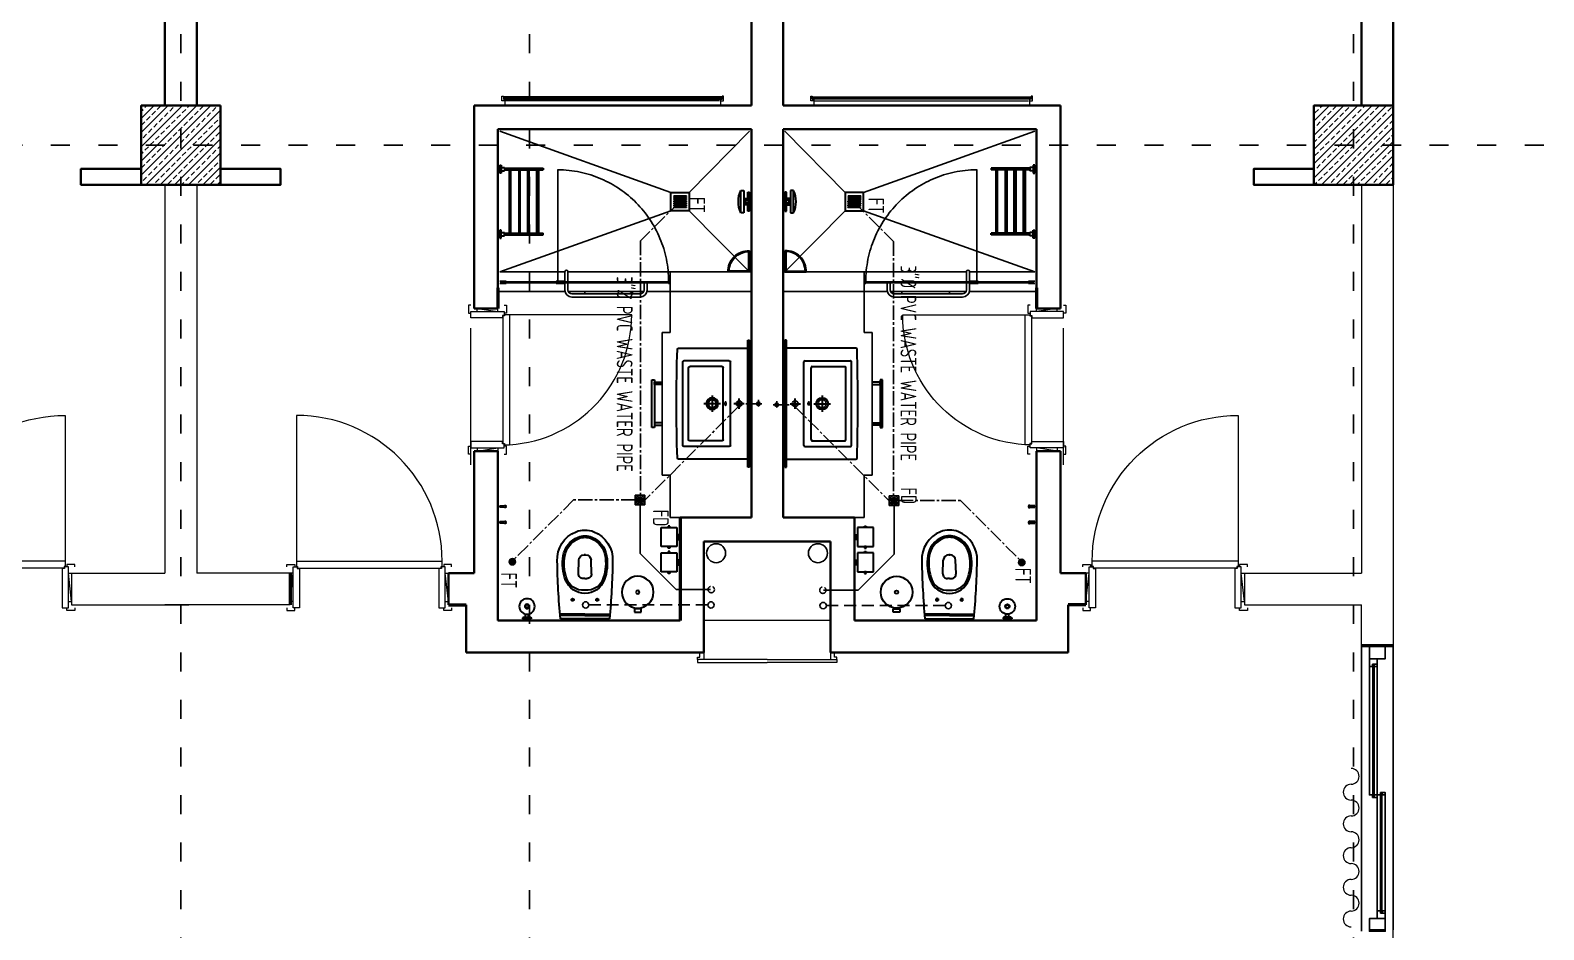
# Model space of a CAD drawing. Header units: millimetres. Extents: x 626118 to 667468, y 4481694 to 4492717.
# Drawn here: x 656708 to 657663, y 4490944 to 4491512 of the extents above; entities that cross this region are included whole.
import ezdxf

# ---------------------------------------------------------------- set-up
doc = ezdxf.new("R2010")
doc.units = ezdxf.units.MM
for name, pattern in [('ACAD_ISO03W100', [30, 12, -18]), ('CENTER2', [1.125, 0.75, -0.125, 0.125, -0.125]), ('DUZ', [500, 500]), ('HIDDEN', [0.375, 0.25, -0.125]), ('HIDDEN2', [0.1875, 0.125, -0.0625])]:
    doc.linetypes.add(name, pattern=pattern)
doc.layers.get('0').update_dxf_attribs({"color": 1, "linetype": 'DUZ'})
for name, color, linetype in [('0 MC MAHAL', 94, 'Continuous'), ('a_cam', 161, 'Continuous'), ('a_gorunus', 233, 'Continuous'), ('a_mobilya', 1, 'Continuous'), ('a_mobilya_tarama', 253, 'Continuous'), ('a_seramik', 241, 'Continuous'), ('a_seramik_tarama', 85, 'Continuous'), ('a_vitrifiye', 195, 'Continuous'), ('AGAC', 116, 'Continuous'), ('DR-SOIL PIPE', 6, 'HIDDEN'), ('DR-TEXT', 3, 'Continuous'), ('DR-WASTE PIPE', 5, 'CENTER2'), ('KOLTAR_F', 145, 'Continuous'), ('PEN', 161, 'Continuous'), ('PLUM FIT', 7, 'Continuous'), ('TESİSAT', 57, 'Continuous')]:
    doc.layers.add(name, color=color, linetype=linetype)
for name, color, linetype, lineweight in [('cam', 143, 'Continuous', 20), ('DUV', 220, 'Continuous', 50), ('DUVAR', 7, 'Continuous', 35), ('FE_MOBTEF.2', 33, 'Continuous', 18), ('FE_PERDE', 205, 'Continuous', 15), ('gor25', 142, 'Continuous', 25), ('iç duvar', 7, 'Continuous', 50), ('KAPEN', 151, 'Continuous', 9), ('KOLON_F', 3, 'Continuous', 35), ('sabt_tef', 181, 'Continuous', 30)]:
    doc.layers.add(name, color=color, linetype=linetype, lineweight=lineweight)
doc.styles.add('din.shx', font='din.shx', dxfattribs={"width": 0.7})

# ---------------------------------------------------------------- blocks, each defined once
blk = doc.blocks.new('GEN_BLOCK00601')
at = {"linetype": 'Continuous', "ltscale": 50}
for centre, start, end in [((50, 50), 0, 180), ((250, 50), 0, 180), ((450, 50), 0, 180), ((650, 50), 0, 180), ((850, 50), 0, 180), ((150, 50), 180, 0), ((350, 50), 180, 0), ((550, 50), 180, 0), ((750, 50), 180, 0), ((950, 50), 180, 0)]:
    blk.add_arc(centre, 50, start, end, dxfattribs=at)
for tag in ['Sfb', 'FLOOR']:
    blk.add_attdef(tag, (0, 0), '', height=1)
blk = doc.blocks.new('new block')
at = {"layer": 'KAPEN'}
for p, q in [((105202.0528, 48261.8596), (105202.0198, 48261.8596)), ((105202.0528, 48261.8526), (105202.0528, 48261.8596)), ((105202.0628, 48261.8526), (105202.0528, 48261.8526)), ((105202.0628, 48261.0466), (105202.0628, 48261.8526)), ((105201.2498, 48261.0396), (105202.0528, 48261.0396)), ((105202.0528, 48261.0466), (105202.0628, 48261.0466)), ((105202.0528, 48261.0396), (105202.0528, 48261.0466))]:
    blk.add_line(p, q, dxfattribs=at)
for points in [[(105202.0548, 48261.9196), (105202.0398, 48261.9196), (105202.0398, 48261.8696), (105202.0548, 48261.8696)], [(105202.2248, 48261.8796), (105202.2248, 48261.8996), (105202.0948, 48261.8796), (105202.0948, 48261.8996)], [(105202.2648, 48261.9196), (105202.2798, 48261.9196), (105202.2798, 48261.8696), (105202.2648, 48261.8696)], [(105202.0198, 48261.0396), (105202.0198, 48261.8596)], [(105202.0548, 48260.9796), (105202.0398, 48260.9796), (105202.0398, 48261.0296), (105202.0548, 48261.0296)], [(105202.2648, 48260.9796), (105202.2798, 48260.9796), (105202.2798, 48261.0296), (105202.2648, 48261.0296)], [(105202.2248, 48261.0196), (105202.2248, 48260.9996), (105202.0948, 48261.0196), (105202.0948, 48260.9996)]]:
    blk.add_lwpolyline(points, dxfattribs=at)
for points in [[(105202.0548, 48261.8796), (105202.0548, 48261.8546), (105202.0648, 48261.8546), (105202.0648, 48261.8396), (105202.2648, 48261.8396), (105202.2648, 48261.8796)], [(105202.0548, 48261.0196), (105202.0548, 48261.0446), (105202.0648, 48261.0446), (105202.0648, 48261.0596), (105202.2648, 48261.0596), (105202.2648, 48261.0196)]]:
    blk.add_lwpolyline(points, close=True, dxfattribs=at)
blk.add_arc((105202.0715, 48261.0396), 0.8216, 93.60232, 180, dxfattribs=at)
blk = doc.blocks.new('K210')
for p, q in [((0.04, 0.985), (0.04, 0.032)), ((0.04, 0.032), (0.047, 0.032)), ((0.047, 0.032), (0.047, 0.022)), ((0.047, 0.022), (0.953, 0.022)), ((0.953, 0.032), (0.96, 0.032)), ((0.953, 0.022), (0.953, 0.032)), ((0.96, 0.032), (0.96, 0.065))]:
    blk.add_line(p, q)
for points in [[(-0.02, 0.03), (-0.02, 0.045), (0.03, 0.045), (0.03, 0.03)], [(0.04, 0.065), (0.96, 0.065)], [(1.02, 0.03), (1.02, 0.045), (0.97, 0.045), (0.97, 0.03)], [(0.02, -0.19), (0, -0.19), (0.02, -0.01), (0, -0.01)], [(0.98, -0.19), (1, -0.19), (0.98, -0.01), (1, -0.01)], [(-0.02, -0.23), (-0.02, -0.245), (0.03, -0.245), (0.03, -0.23)], [(1.02, -0.23), (1.02, -0.245), (0.97, -0.245), (0.97, -0.23)]]:
    blk.add_lwpolyline(points)
for points in [[(0.02, 0.03), (0.045, 0.03), (0.045, 0.02), (0.06, 0.02), (0.06, -0.23), (0.02, -0.23)], [(0.98, 0.03), (0.955, 0.03), (0.955, 0.02), (0.94, 0.02), (0.94, -0.23), (0.98, -0.23)]]:
    blk.add_lwpolyline(points, close=True)
blk.add_arc((0.04, 0.065), 0.92, 0, 90)
blk = doc.blocks.new('rgtkjıtdkfgölv')
at = {"layer": 'FE_MOBTEF.2'}
for p, q in [((104445.9076, 48877.9319), (104445.9076, 48877.9619)), ((104447.2679, 48877.9319), (104447.2679, 48877.9619)), ((104445.9079, 48877.9319), (104445.8879, 48877.9319)), ((104445.8879, 48877.9319), (104445.8879, 48877.9019)), ((104445.8879, 48877.9019), (104445.8979, 48877.9019)), ((104445.8979, 48877.9139), (104445.8979, 48877.9219)), ((104445.8979, 48877.9219), (104447.2779, 48877.9219)), ((104445.8979, 48877.9219), (104445.9079, 48877.9219)), ((104445.8979, 48877.9019), (104445.8979, 48877.9219)), ((104445.8979, 48877.9079), (104445.8979, 48877.9139)), ((104445.8979, 48877.9139), (104447.2779, 48877.9139)), ((104447.2779, 48877.9139), (104445.8979, 48877.9139)), ((104447.2779, 48877.9079), (104445.8979, 48877.9079)), ((104445.9079, 48877.9219), (104445.9079, 48877.9319)), ((104447.2612, 48877.9319), (104445.9143, 48877.9319)), ((104447.2679, 48877.9319), (104447.2879, 48877.9319)), ((104447.2679, 48877.9219), (104447.2679, 48877.9319)), ((104447.2779, 48877.9219), (104447.2679, 48877.9219)), ((104447.2779, 48877.9019), (104447.2779, 48877.9219)), ((104447.2779, 48877.9219), (104447.2779, 48877.9139)), ((104447.2779, 48877.9139), (104447.2779, 48877.9079)), ((104447.2879, 48877.9019), (104447.2779, 48877.9019)), ((104447.2879, 48877.9319), (104447.2879, 48877.9019))]:
    blk.add_line(p, q, dxfattribs=at)
blk = doc.blocks.new('urejjnjf')
at = {"layer": 'sabt_tef'}
for p, q in [((104450.0661, 49042.3043), (104449.7561, 49042.3043)), ((104449.9111, 49042.2843), (104449.7561, 49042.2843)), ((104449.9111, 49042.2763), (104449.7561, 49042.2763)), ((104449.9111, 49042.2843), (104450.0661, 49042.2843)), ((104449.9111, 49042.2763), (104450.0661, 49042.2763)), ((104449.8462, 49042.1843), (104449.8216, 49042.1843)), ((104449.8336, 49042.1951), (104449.8336, 49042.1843)), ((104449.8336, 49042.1734), (104449.8336, 49042.1843)), ((104449.976, 49042.1843), (104450.0006, 49042.1843)), ((104449.9886, 49042.1951), (104449.9886, 49042.1843)), ((104449.9886, 49042.1734), (104449.9886, 49042.1843)), ((104449.8695, 49042.0199), (104449.872, 49041.9351)), ((104449.9111, 49042.0508), (104449.8995, 49042.0508)), ((104449.9111, 49042.0508), (104449.9227, 49042.0508)), ((104449.9527, 49042.0199), (104449.9501, 49041.9351)), ((104449.9111, 49041.9011), (104449.907, 49041.9011)), ((104449.907, 49041.9011), (104449.9111, 49041.9011)), ((104449.9152, 49041.9011), (104449.9111, 49041.9011)), ((104449.9111, 49041.9011), (104449.9152, 49041.9011))]:
    blk.add_line(p, q, dxfattribs=at)
for centre, major_axis, start_param, end_param in [((104454.7356, 49041.8516), (3.5355, 3.5355), 2.265542, 2.338186), ((104445.0866, 49041.8516), (-3.5355, 3.5355), 3.944999, 4.017643), ((104449.9111, 49042.0143), (0.0919, 0.0919), 0.785398, 1.997007), ((104449.9002, 49042.0148), (-0.0778, 0.0778), -0.884575, 0.555132), ((104449.8336, 49042.1843), (-0.0053, 0.0053), 3.926991, 7.068583), ((104449.8336, 49042.1843), (0.0053, 0.0053), 2.356194, 5.497787), ((104449.9111, 49042.0143), (-0.0919, 0.0919), 4.286178, 5.497787), ((104449.922, 49042.0148), (0.0778, 0.0778), 5.728053, 7.16776), ((104449.9886, 49042.1843), (-0.0053, 0.0053), 3.926991, 7.068583), ((104449.9886, 49042.1843), (0.0053, 0.0053), 2.356194, 5.497787), ((104450.0702, 49041.9545), (0.2121, 0.2121), 1.997007, 2.51551), ((104450.0702, 49041.9545), (0.2051, 0.2051), 2.057267, 2.51551), ((104449.8995, 49042.0208), (0.0212, 0.0212), 0.785398, 2.385987), ((104449.9227, 49042.0208), (-0.0212, 0.0212), 3.897198, 5.497787), ((104449.7519, 49041.9545), (0.2051, 0.2051), 5.338472, 5.796715), ((104449.7519, 49041.9545), (0.2121, 0.2121), 5.338472, 5.856974), ((104449.9261, 49041.9313), (-0.1344, 0.1344), 0.731068, 1.971798), ((104449.907, 49041.9361), (-0.0247, 0.0247), 0.815191, 2.356194), ((104449.9152, 49041.9361), (0.0247, 0.0247), 3.926991, 5.467994), ((104449.8961, 49041.9313), (0.1344, 0.1344), 4.311388, 5.552117), ((104449.9261, 49041.9313), (0.1089, 0.1089), 2.51551, 3.542594), ((104449.9261, 49041.9313), (-0.1018, 0.1018), 0.944713, 1.971798), ((104449.8961, 49041.9313), (-0.1018, 0.1018), 2.740591, 3.767676), ((104449.8961, 49041.9313), (-0.1089, 0.1089), 2.740591, 3.767676), ((104449.9111, 49041.8943), (0.1061, 0.1061), 3.542594, 3.926991), ((104449.9111, 49041.8943), (0.0806, 0.0806), 3.542594, 3.926991), ((104449.9111, 49041.8943), (0.0735, 0.0735), 3.542594, 3.926991), ((104449.9111, 49041.8943), (-0.0735, 0.0735), 2.356194, 2.740591), ((104449.9111, 49041.8943), (-0.0806, 0.0806), 2.356194, 2.740591), ((104449.9111, 49041.8943), (-0.1061, 0.1061), 2.356194, 2.740591)]:
    blk.add_ellipse(centre, major_axis=major_axis, ratio=1, start_param=start_param, end_param=end_param, dxfattribs=at)
blk = doc.blocks.new('sj4rıekfsdöşlçdoeköd')
blk.add_line((104449.3382, 48901.752), (104449.3382, 48901.767))
at = {"layer": 'a_cam'}
for p, q in [((104448.3202, 48901.1255), (104448.3202, 48901.1175)), ((104448.6682, 48901.1255), (104448.3202, 48901.1255)), ((104448.3202, 48901.1175), (104448.6682, 48901.1175)), ((104448.6682, 48901.1175), (104448.6682, 48901.1255)), ((104448.6862, 48901.1255), (104448.6862, 48901.1175)), ((104449.3782, 48901.1255), (104448.6862, 48901.1255)), ((104448.6862, 48901.1175), (104449.3782, 48901.1175)), ((104449.3782, 48901.1175), (104449.3782, 48901.1255))]:
    blk.add_line(p, q, dxfattribs=at)
at = {"layer": 'a_gorunus'}
for p, q in [((104448.7245, 48901.18), (104448.3122, 48901.18)), ((104449.2209, 48901.18), (104448.7455, 48901.18)), ((104449.3882, 48901.18), (104449.242, 48901.18)), ((104448.7232, 48901.056), (104448.3122, 48901.056)), ((104449.3882, 48901.056), (104448.7432, 48901.056))]:
    blk.add_line(p, q, dxfattribs=at)
at = {"layer": 'a_mobilya'}
for p, q in [((104448.7232, 48901.1255), (104448.7232, 48901.1695)), ((104448.7432, 48901.1695), (104448.7432, 48901.1255)), ((104448.7682, 48901.2145), (104449.1982, 48901.2145)), ((104449.1982, 48901.1945), (104448.7682, 48901.1945)), ((104449.2232, 48901.1255), (104449.2232, 48901.1695)), ((104449.2432, 48901.1695), (104449.2432, 48901.1255)), ((104448.7232, 48901.0545), (104448.7232, 48901.1175)), ((104448.7432, 48901.1175), (104448.7432, 48901.0545))]:
    blk.add_line(p, q, dxfattribs=at)
for centre, major_axis, start_param, end_param in [((104448.7682, 48901.1695), (0.0318, 0.0318), 0.785398, 2.356194), ((104448.7682, 48901.1695), (0.0177, 0.0177), 0.785398, 2.356194), ((104449.1982, 48901.1695), (-0.0318, 0.0318), 3.926991, 5.497787), ((104449.1982, 48901.1695), (-0.0177, 0.0177), 3.926991, 5.497787), ((104448.7332, 48901.0545), (0.00707, 0.00707), 2.356194, 5.497787)]:
    blk.add_ellipse(centre, major_axis=major_axis, ratio=1, start_param=start_param, end_param=end_param, dxfattribs=at)
at = {"layer": 'a_mobilya_tarama', "linetype": 'HIDDEN2', "ltscale": 200}
for p, q in [((104449.3927, 48900.6695), (104448.3122, 48901.056)), ((104449.5077, 48900.6695), (104449.8882, 48901.056)), ((104449.4102, 48900.6263), (104449.4102, 48900.6213)), ((104449.4902, 48900.6263), (104449.4102, 48900.6263)), ((104449.4102, 48900.6213), (104449.4902, 48900.6213)), ((104449.4102, 48900.6031), (104449.4102, 48900.5981)), ((104449.4902, 48900.6031), (104449.4102, 48900.6031)), ((104449.4102, 48900.5981), (104449.4902, 48900.5981)), ((104449.4102, 48900.5917), (104449.4102, 48900.5867)), ((104449.4902, 48900.5917), (104449.4102, 48900.5917)), ((104449.4102, 48900.5867), (104449.4902, 48900.5867)), ((104449.4106, 48900.6496), (104449.4106, 48900.6446)), ((104449.4906, 48900.6496), (104449.4106, 48900.6496)), ((104449.4106, 48900.6446), (104449.4906, 48900.6446)), ((104449.4106, 48900.638), (104449.4106, 48900.633)), ((104449.4906, 48900.638), (104449.4106, 48900.638)), ((104449.4106, 48900.633), (104449.4906, 48900.633)), ((104449.4106, 48900.6148), (104449.4106, 48900.6098)), ((104449.4906, 48900.6148), (104449.4106, 48900.6148)), ((104449.4106, 48900.6098), (104449.4906, 48900.6098)), ((104449.4902, 48900.6213), (104449.4902, 48900.6263)), ((104449.4902, 48900.5981), (104449.4902, 48900.6031)), ((104449.4902, 48900.5867), (104449.4902, 48900.5917)), ((104449.4906, 48900.6446), (104449.4906, 48900.6496)), ((104449.4906, 48900.633), (104449.4906, 48900.638)), ((104449.4906, 48900.6098), (104449.4906, 48900.6148)), ((104449.3927, 48900.5545), (104448.3122, 48900.168)), ((104449.4102, 48900.5803), (104449.4102, 48900.5753)), ((104449.4902, 48900.5803), (104449.4102, 48900.5803)), ((104449.4102, 48900.5753), (104449.4902, 48900.5753)), ((104449.4902, 48900.5753), (104449.4902, 48900.5803)), ((104449.5077, 48900.5545), (104449.8882, 48900.168))]:
    blk.add_line(p, q, dxfattribs=at)
at = {"layer": 'a_seramik'}
for p, q in [((104449.3882, 48902.606), (104449.3882, 48902.337)), ((104449.4502, 48902.606), (104449.3882, 48902.606)), ((104449.3382, 48902.337), (104449.3382, 48901.437)), ((104449.3882, 48902.337), (104449.3382, 48902.337)), ((104449.3382, 48901.437), (104449.3882, 48901.437)), ((104449.3882, 48901.437), (104449.3882, 48901.18)), ((104449.3882, 48901.18), (104449.9002, 48901.18)), ((104449.3882, 48901.056), (104449.3882, 48901.18)), ((104449.9002, 48901.056), (104449.3882, 48901.056))]:
    blk.add_line(p, q, dxfattribs=at)
at = {"layer": 'a_seramik_tarama'}
for p, q in [((104448.8502, 48901.18), (104448.8502, 48901.1945)), ((104449.1502, 48901.18), (104449.1502, 48901.1945))]:
    blk.add_line(p, q, dxfattribs=at)
at = {"layer": 'a_vitrifiye'}
for p, q in [((104449.8882, 48901.487), (104449.8882, 48902.287)), ((104448.3522, 48901.129), (104448.3122, 48901.129)), ((104448.3122, 48901.114), (104448.3522, 48901.114)), ((104448.3152, 48901.126), (104448.3522, 48901.126)), ((104448.3522, 48901.117), (104448.3152, 48901.117)), ((104448.3522, 48901.126), (104448.3522, 48901.129)), ((104448.3522, 48901.114), (104448.3522, 48901.117)), ((104448.6682, 48901.129), (104448.6782, 48901.129)), ((104448.6682, 48901.114), (104448.6682, 48901.129)), ((104448.6782, 48901.114), (104448.6682, 48901.114)), ((104448.6782, 48901.129), (104448.6782, 48901.114)), ((104448.6782, 48901.114), (104448.7182, 48901.114)), ((104448.6812, 48901.117), (104448.6812, 48901.126)), ((104448.6812, 48901.126), (104448.7182, 48901.126)), ((104448.7182, 48901.117), (104448.6812, 48901.117)), ((104449.3782, 48901.129), (104449.3782, 48901.114)), ((104449.3782, 48901.129), (104449.3782, 48901.114)), ((104449.3882, 48901.129), (104449.3782, 48901.129)), ((104449.3782, 48901.114), (104449.3882, 48901.114)), ((104449.3882, 48901.129), (104449.3882, 48901.114)), ((104449.3882, 48901.114), (104449.3882, 48901.129))]:
    blk.add_line(p, q, dxfattribs=at)
at = {"layer": 'a_vitrifiye', "linetype": 'HIDDEN', "ltscale": 10}
for p, q in [((104448.6782, 48901.129), (104448.6782, 48900.4105)), ((104448.7182, 48901.129), (104448.6782, 48901.129))]:
    blk.add_line(p, q, dxfattribs=at)
at = {"layer": 'a_vitrifiye', "linetype": 'HIDDEN'}
for p, q in [((104448.7182, 48901.129), (104448.7182, 48901.126)), ((104448.7182, 48901.114), (104448.7182, 48901.117))]:
    blk.add_line(p, q, dxfattribs=at)
at = {"layer": 'a_vitrifiye', "linetype": 'HIDDEN', "ltscale": 10}
blk.add_ellipse((104448.6722, 48901.1165), major_axis=(-0.4992, 0.4992), ratio=1, start_param=2.364699, end_param=3.928437, dxfattribs=at)
at = {"layer": 'sabt_tef'}
for p, q in [((104448.4572, 48903.238), (104448.4572, 48903.244)), ((104448.5119, 48903.244), (104448.4572, 48903.244)), ((104448.5119, 48903.238), (104448.4572, 48903.238)), ((104448.4601, 48903.2339), (104448.4601, 48903.238)), ((104448.4601, 48903.2339), (104448.5091, 48903.2339)), ((104448.4746, 48903.2319), (104448.4746, 48903.2141)), ((104448.4946, 48903.2319), (104448.4946, 48903.2141)), ((104448.5091, 48903.2339), (104448.5091, 48903.238)), ((104448.5119, 48903.238), (104448.5119, 48903.244)), ((104449.1624, 48903.2021), (104449.2049, 48903.2021)), ((104449.1624, 48903.1813), (104449.1624, 48903.2021)), ((104449.2049, 48903.1813), (104449.1624, 48903.1813)), ((104449.2049, 48903.2021), (104449.2049, 48903.1813)), ((104449.4302, 48902.949), (104449.3302, 48902.949)), ((104449.3302, 48902.949), (104449.3302, 48902.829)), ((104449.3752, 48902.959), (104449.3752, 48902.949)), ((104449.3852, 48902.959), (104449.3752, 48902.959)), ((104449.3752, 48902.949), (104449.3852, 48902.949)), ((104449.3852, 48902.949), (104449.3852, 48902.959)), ((104449.4302, 48902.829), (104449.4302, 48902.949)), ((104449.4302, 48902.8915), (104449.4352, 48902.8915)), ((104449.4352, 48902.8865), (104449.4302, 48902.8865)), ((104449.4352, 48902.904), (104449.4452, 48902.904)), ((104449.4352, 48902.874), (104449.4352, 48902.904)), ((104449.4352, 48902.8915), (104449.4352, 48902.8865)), ((104449.4452, 48902.904), (104449.4452, 48902.874)), ((104449.3302, 48902.829), (104449.4302, 48902.829)), ((104449.4302, 48902.789), (104449.3302, 48902.789)), ((104449.3302, 48902.789), (104449.3302, 48902.669)), ((104449.3752, 48902.829), (104449.3852, 48902.829)), ((104449.3752, 48902.819), (104449.3752, 48902.829)), ((104449.3852, 48902.819), (104449.3752, 48902.819)), ((104449.3752, 48902.799), (104449.3752, 48902.789)), ((104449.3852, 48902.799), (104449.3752, 48902.799)), ((104449.3752, 48902.789), (104449.3852, 48902.789)), ((104449.3852, 48902.829), (104449.3852, 48902.819)), ((104449.3852, 48902.789), (104449.3852, 48902.799)), ((104449.4302, 48902.669), (104449.4302, 48902.789)), ((104449.4452, 48902.874), (104449.4352, 48902.874)), ((104449.4302, 48902.7315), (104449.4352, 48902.7315)), ((104449.4352, 48902.7265), (104449.4302, 48902.7265)), ((104449.4352, 48902.744), (104449.4452, 48902.744)), ((104449.4352, 48902.714), (104449.4352, 48902.744)), ((104449.4352, 48902.7315), (104449.4352, 48902.7265)), ((104449.4452, 48902.714), (104449.4352, 48902.714)), ((104449.4452, 48902.744), (104449.4452, 48902.714)), ((104448.3122, 48902.641), (104448.3122, 48902.631)), ((104448.3422, 48902.641), (104448.3122, 48902.641)), ((104448.3122, 48902.631), (104448.3422, 48902.631)), ((104448.3422, 48902.641), (104448.3422, 48902.645)), ((104448.3422, 48902.627), (104448.3422, 48902.631)), ((104449.3302, 48902.669), (104449.4302, 48902.669)), ((104449.3752, 48902.669), (104449.3852, 48902.669)), ((104449.3752, 48902.659), (104449.3752, 48902.669)), ((104449.3852, 48902.659), (104449.3752, 48902.659)), ((104449.3852, 48902.669), (104449.3852, 48902.659)), ((104448.3122, 48902.541), (104448.3122, 48902.531)), ((104448.3422, 48902.541), (104448.3122, 48902.541)), ((104448.3122, 48902.531), (104448.3422, 48902.531)), ((104448.3422, 48902.541), (104448.3422, 48902.545)), ((104448.3422, 48902.527), (104448.3422, 48902.531)), ((104449.8812, 48902.237), (104449.4402, 48902.237)), ((104449.8782, 48902.287), (104449.8782, 48901.487)), ((104449.8882, 48902.287), (104449.8782, 48902.287)), ((104449.8882, 48901.544), (104449.8882, 48902.23)), ((104449.4682, 48902.15), (104449.4682, 48901.624)), ((104449.7612, 48902.157), (104449.4752, 48902.157)), ((104449.5042, 48902.114), (104449.5042, 48901.66)), ((104449.7162, 48902.121), (104449.5112, 48902.121)), ((104449.7232, 48902.114), (104449.7232, 48901.66)), ((104449.7682, 48902.15), (104449.7682, 48901.624)), ((104449.2732, 48902.037), (104449.2732, 48901.737)), ((104449.2882, 48902.037), (104449.2732, 48902.037)), ((104449.2882, 48901.737), (104449.2882, 48902.037)), ((104449.2882, 48902.007), (104449.2882, 48902.022)), ((104449.2882, 48902.022), (104449.3382, 48902.022)), ((104449.3382, 48902.007), (104449.2882, 48902.007)), ((104449.6532, 48901.8345), (104449.6532, 48901.9395)), ((104449.7057, 48901.887), (104449.6007, 48901.887)), ((104449.8558, 48901.887), (104449.7906, 48901.887)), ((104449.8232, 48901.9196), (104449.8232, 48901.8544)), ((104449.2732, 48901.737), (104449.2882, 48901.737)), ((104449.2882, 48901.767), (104449.2882, 48901.752)), ((104449.3382, 48901.767), (104449.2882, 48901.767)), ((104449.2882, 48901.752), (104449.3382, 48901.752)), ((104449.7162, 48901.653), (104449.5112, 48901.653)), ((104449.7612, 48901.617), (104449.4752, 48901.617)), ((104449.4402, 48901.537), (104449.8812, 48901.537)), ((104449.8782, 48901.487), (104449.8882, 48901.487)), ((104449.8882, 48901.056), (104449.7542, 48901.056)), ((104449.8832, 48901.051), (104449.7591, 48901.051)), ((104449.8832, 48900.9269), (104449.8832, 48901.051)), ((104449.8882, 48900.922), (104449.8882, 48901.056)), ((104448.3122, 48900.792), (104448.3122, 48900.842)), ((104448.3122, 48900.842), (104448.3222, 48900.842)), ((104448.3222, 48900.792), (104448.3122, 48900.792)), ((104448.3222, 48900.842), (104448.3222, 48900.792)), ((104448.3222, 48900.827), (104448.3422, 48900.827)), ((104448.3222, 48900.807), (104448.3422, 48900.807)), ((104448.3422, 48900.827), (104448.3422, 48900.807)), ((104448.3422, 48900.822), (104448.5872, 48900.822)), ((104448.3422, 48900.812), (104448.5872, 48900.812)), ((104448.3722, 48900.812), (104448.3822, 48900.812)), ((104448.3722, 48900.412), (104448.3722, 48900.812)), ((104448.3822, 48900.812), (104448.3822, 48900.412)), ((104448.4322, 48900.812), (104448.4422, 48900.812)), ((104448.4322, 48900.412), (104448.4322, 48900.812)), ((104448.4422, 48900.812), (104448.4422, 48900.412)), ((104448.4872, 48900.812), (104448.4972, 48900.812)), ((104448.4872, 48900.412), (104448.4872, 48900.812)), ((104448.4972, 48900.812), (104448.4972, 48900.412)), ((104448.5572, 48900.812), (104448.5472, 48900.812)), ((104448.5472, 48900.812), (104448.5472, 48900.412)), ((104448.5572, 48900.412), (104448.5572, 48900.812)), ((104448.5872, 48900.822), (104448.5872, 48900.812)), ((104449.8532, 48900.682), (104449.8332, 48900.682)), ((104449.8332, 48900.682), (104449.8332, 48900.542)), ((104449.8532, 48900.682), (104449.8332, 48900.682)), ((104449.8532, 48900.617), (104449.8532, 48900.682)), ((104449.8532, 48900.542), (104449.8532, 48900.682)), ((104449.3927, 48900.6695), (104449.3927, 48900.5545)), ((104449.5077, 48900.6695), (104449.3927, 48900.6695)), ((104449.5077, 48900.5545), (104449.5077, 48900.6695)), ((104449.8646, 48900.617), (104449.8532, 48900.617)), ((104449.8646, 48900.617), (104449.8532, 48900.617)), ((104449.8532, 48900.542), (104449.8532, 48900.607)), ((104449.8532, 48900.607), (104449.8646, 48900.607)), ((104449.8532, 48900.607), (104449.8646, 48900.607)), ((104449.8582, 48900.632), (104449.8582, 48900.617)), ((104449.8782, 48900.632), (104449.8582, 48900.632)), ((104449.8582, 48900.607), (104449.8582, 48900.592)), ((104449.8582, 48900.592), (104449.8782, 48900.592)), ((104449.8882, 48900.624), (104449.8632, 48900.624)), ((104449.8632, 48900.624), (104449.8632, 48900.622)), ((104449.8632, 48900.622), (104449.8632, 48900.624)), ((104449.8632, 48900.624), (104449.8882, 48900.624)), ((104449.8632, 48900.622), (104449.8732, 48900.622)), ((104449.8832, 48900.622), (104449.8632, 48900.622)), ((104449.8732, 48900.602), (104449.8632, 48900.602)), ((104449.8632, 48900.602), (104449.8632, 48900.6)), ((104449.8632, 48900.6), (104449.8632, 48900.602)), ((104449.8632, 48900.602), (104449.8832, 48900.602)), ((104449.8632, 48900.6), (104449.8882, 48900.6)), ((104449.8882, 48900.6), (104449.8632, 48900.6)), ((104449.8782, 48900.672), (104449.8782, 48900.624)), ((104449.8882, 48900.672), (104449.8782, 48900.672)), ((104449.8782, 48900.624), (104449.8782, 48900.632)), ((104449.8782, 48900.592), (104449.8782, 48900.6)), ((104449.8782, 48900.6), (104449.8782, 48900.552)), ((104449.8832, 48900.602), (104449.8832, 48900.622)), ((104449.8882, 48900.552), (104449.8882, 48900.672)), ((104449.8882, 48900.6), (104449.8882, 48900.624)), ((104449.8882, 48900.624), (104449.8882, 48900.6)), ((104449.3927, 48900.5545), (104449.5077, 48900.5545)), ((104449.8332, 48900.542), (104449.8532, 48900.542)), ((104449.8332, 48900.542), (104449.8532, 48900.542)), ((104449.8782, 48900.552), (104449.8882, 48900.552)), ((104448.3122, 48900.432), (104448.3122, 48900.382)), ((104448.3222, 48900.432), (104448.3122, 48900.432)), ((104448.3222, 48900.382), (104448.3222, 48900.432)), ((104448.3222, 48900.417), (104448.3422, 48900.417)), ((104448.3222, 48900.397), (104448.3422, 48900.397)), ((104448.3422, 48900.397), (104448.3422, 48900.417)), ((104448.3422, 48900.412), (104448.5872, 48900.412)), ((104448.3422, 48900.402), (104448.5872, 48900.402)), ((104448.3822, 48900.412), (104448.3722, 48900.412)), ((104448.4422, 48900.412), (104448.4322, 48900.412)), ((104448.4972, 48900.412), (104448.4872, 48900.412)), ((104448.5472, 48900.412), (104448.5572, 48900.412)), ((104448.5872, 48900.402), (104448.5872, 48900.412)), ((104448.3122, 48900.382), (104448.3222, 48900.382))]:
    blk.add_line(p, q, dxfattribs=at)
for centre, major_axis, ratio, start_param, end_param in [((104448.4846, 48903.1662), (0.0346, 0.0346), 1, 0.785398, 7.068583), ((104448.4846, 48903.1662), (0.0099, 0.0099), 1, 0.785398, 7.068583), ((104448.4846, 48903.1662), (-0.00707, 0.00707), 1, -0.785398, 5.497787), ((104449.1836, 48903.0762), (-0.0708, 0.0708), 1, -0.785398, 5.497787), ((104449.1836, 48903.0762), (0.00765, 0.00765), 1, 0.785398, 7.068583), ((104448.3422, 48902.636), (0.00636, 0.00636), 1, 3.926991, 7.068583), ((104448.3422, 48902.536), (0.00636, 0.00636), 1, 3.926991, 7.068583), ((104461.1928, 48901.887), (8.3188, 8.3188), 1, 2.327015, 2.385374), ((104449.4402, 48902.23), (-0.00495, 0.00495), 1, -0.785398, 0.751244), ((104449.8812, 48902.23), (-0.00495, 0.00495), 1, 3.926991, 5.497787), ((104449.4752, 48902.15), (-0.00495, 0.00495), 1, -0.785398, 0.785398), ((104449.5112, 48902.114), (-0.00495, 0.00495), 1, -0.785398, 0.785398), ((104449.7162, 48902.114), (-0.00495, 0.00495), 1, 3.926991, 5.497787), ((104449.7612, 48902.15), (-0.00495, 0.00495), 1, 3.926991, 5.497787), ((104449.6532, 48901.887), (0.0265, 0.0265), 1, 3.926991, 10.210176), ((104449.6532, 48901.887), (0.0184, 0.0184), 1, 3.926991, 10.210176), ((104449.7372, 48901.887), (0, 0.0123), 0.321168, 0, 6.283185), ((104449.8232, 48901.887), (0.0124, 0.0124), 1, 3.926991, 10.210176), ((104449.5112, 48901.66), (0.00495, 0.00495), 1, 2.356194, 3.926991), ((104449.7162, 48901.66), (0.00495, 0.00495), 1, 3.926991, 5.497787), ((104449.4402, 48901.544), (-0.00495, 0.00495), 1, 0.819553, 2.356194), ((104449.4752, 48901.624), (0.00495, 0.00495), 1, 2.356194, 3.926991), ((104449.7612, 48901.624), (0.00495, 0.00495), 1, 3.926991, 5.497787), ((104449.8812, 48901.544), (0.00495, 0.00495), 1, 3.926991, 5.497787), ((104449.8838, 48901.0516), (-0.0917, 0.0917), 1, 0.751374, 2.390218), ((104449.8838, 48901.0516), (-0.0882, 0.0882), 1, 0.790124, 2.351469), ((104449.9891, 48900.612), (0.1208, 0.1208), 1, 1.934008, 2.778381), ((104449.9891, 48900.612), (0.1208, 0.1208), 1, 1.934008, 2.778381), ((104449.8732, 48900.612), (0.00707, 0.00707), 1, 0.785398, 7.068583), ((104449.8732, 48900.612), (-0.00707, 0.00707), 1, -0.785398, 0.261799), ((104449.8732, 48900.612), (0.00707, 0.00707), 1, 2.879793, 3.926991)]:
    blk.add_ellipse(centre, major_axis=major_axis, ratio=ratio, start_param=start_param, end_param=end_param, dxfattribs=at)
at = {"layer": '0 MC MAHAL'}
blk.add_blockref('urejjnjf', (-1.0609, -139.0602), dxfattribs=at)
blk = doc.blocks.new('FD')
at = {"layer": 'PLUM FIT'}
h = blk.add_hatch(dxfattribs=at)
h.set_pattern_fill('NET', color=56, scale=7.714286, angle=90, style=0)
h.set_pattern_definition([(90, (7609.1601, 24196.6292), (0.964285714, -1e-13), []), (360, (7609.1601, 24196.6292), (-1e-13, -0.964285714), [])])
h.paths.add_polyline_path([(-1.93, 0, 1), (1.93, 0, 1)])
at = {"layer": 'PLUM FIT', "color": 1}
for p, q in [((-2.89, 2.89), (2.89, 2.89)), ((-2.89, 2.89), (-2.89, -2.89)), ((2.89, 2.89), (2.89, -2.89)), ((-2.89, -2.89), (2.89, -2.89))]:
    blk.add_line(p, q, dxfattribs=at)
for radius in [2.89, 1.93]:
    blk.add_circle((0, 0), radius, dxfattribs=at)
blk = doc.blocks.new('A$C08e6b166')
at = {"layer": 'PLUM FIT'}
h = blk.add_hatch(dxfattribs=at)
h.set_pattern_fill('NET', color=56, scale=8, angle=180.02732, style=0)
h.set_pattern_definition([(180.0273206, (-24864.2387, 8035.8805), (-0.000476835, 0.999999887), []), (90.0273206, (-24864.2387, 8035.8805), (0.999999887, 0.000476835), [])])
h.paths.add_polyline_path([(232.32, 154.87, 1), (232.32, 158.87, 1)])
h = blk.add_hatch(dxfattribs=at)
h.set_pattern_fill('NET', color=56, scale=8, angle=180.02732, style=0)
h.set_pattern_definition([(180.0273206, (-25091.6204, 7930.2092), (-0.000476835, 0.999999887), []), (90.0273206, (-25091.6204, 7930.2092), (0.999999887, 0.000476835), [])])
h.paths.add_polyline_path([(4.94, 49.19, 1), (4.94, 53.19, 1)])
at = {"layer": 'DR-SOIL PIPE', "ltscale": 30}
blk.add_line((259.55, 33.56, 0), (259.55, 108.57, 0), dxfattribs=at)
at = {"layer": 'DR-SOIL PIPE', "linetype": 'Continuous', "ltscale": 20}
for centre in [(259.55, 110.57, 0), (259.55, 31.56, 0)]:
    blk.add_circle(centre, 2, dxfattribs=at)
at = {"layer": 'DR-WASTE PIPE', "ltscale": 12}
for p, q in [((193.32, 118.29, 0), (230.82, 155.79, 0)), ((193.32, 79.26, 0), (193.32, 118.29, 0)), ((4.87, 51.02, 0), (29.82, 75.97, 0)), ((29.82, 75.97, 0), (190.28, 75.97, 0)), ((132.85, 12.6, 0), (193.32, 73.08, 0)), ((132.85, 1.1, 0), (132.85, 12.6, 0))]:
    blk.add_line(p, q, dxfattribs=at)
at = {"layer": 'DR-WASTE PIPE', "linetype": 'Continuous', "ltscale": 12}
for p, q in [((196.32, 76.26, 0), (227.07, 76.26, 0)), ((249.8, 53.54, 0), (227.07, 76.26, 0)), ((249.8, 53.54, 0), (249.81, 31.85, 0))]:
    blk.add_line(p, q, dxfattribs=at)
at = {"layer": 'DR-WASTE PIPE', "color": 1, "linetype": 'CENTER2'}
for p, q in [((130.49, 2.24, 0), (134.97, 2.24, 0)), ((132.85, 4.47, 0), (132.84, 0, 0))]:
    blk.add_line(p, q, dxfattribs=at)
at = {"layer": 'DR-WASTE PIPE', "ltscale": 12}
blk.add_circle((249.86, 31.35, 0), 2, dxfattribs=at)
at = {"layer": 'DR-WASTE PIPE', "color": 1, "linetype": 'Continuous'}
blk.add_circle((132.85, 2.24, 0), 1.14, dxfattribs=at)
at = {"layer": 'PLUM FIT', "color": 1}
for centre in [(232.32, 156.87, 0), (4.94, 51.19)]:
    blk.add_circle(centre, 2, dxfattribs=at)
at = {"layer": 'DR-WASTE PIPE', "xscale": 1.037037037312984, "yscale": 1.037037037312984, "zscale": 1.037037037312984, "rotation": 90.02732063688403}
blk.add_blockref('FD', (193.32, 76.26, 0), dxfattribs=at)
at = {"layer": 'DR-TEXT', "char_height": 10, "width": 48.765, "attachment_point": 1, "rotation": 0.02732, "style": 'din.shx'}
for s, insert in [('FT', (235.77, 162.69, 11.08)), ('FD', (184.98, 90.62, 11.08)), ('FT', (2.14, 69.97, 11.08))]:
    blk.add_mtext(s, dxfattribs=dict(at, insert=insert))
at = {"layer": 'DR-TEXT', "insert": (168.34, 80.33), "char_height": 10, "width": 168.3389, "attachment_point": 9, "style": 'din.shx'}
blk.add_mtext('3"%%C PVC WASTE WATER PIPE ', dxfattribs=at)
blk = doc.blocks.new('A$Ce8a2d78a')
at = {"layer": 'PLUM FIT'}
h = blk.add_hatch(dxfattribs=at)
h.set_pattern_fill('NET', color=56, scale=8, angle=180.02732, style=0)
h.set_pattern_definition([(180.0273206, (-25093.763, 8008.5444), (-0.000476835, 0.999999887), []), (90.0273206, (-25093.763, 8008.5444), (0.999999887, 0.000476835), [])])
h.paths.add_polyline_path([(2.8, 114.82, -1), (2.8, 110.82, -1)])
h = blk.add_hatch(dxfattribs=at)
h.set_pattern_fill('NET', color=56, scale=8, angle=180.02732, style=0)
h.set_pattern_definition([(180.0273206, (-24866.3813, 8114.2158), (-0.000476835, 0.999999887), []), (90.0273206, (-24866.3813, 8114.2158), (0.999999887, 0.000476835), [])])
h.paths.add_polyline_path([(230.18, 9.15, -1), (230.18, 5.15, -1)])
at = {"layer": 'DR-SOIL PIPE', "ltscale": 30}
blk.add_line((257.41, 130.46, 0), (257.41, 55.45, 0), dxfattribs=at)
at = {"layer": 'DR-SOIL PIPE', "linetype": 'Continuous', "ltscale": 20}
for centre in [(257.41, 132.46, 0), (257.41, 53.45, 0)]:
    blk.add_circle(centre, 2, dxfattribs=at)
at = {"layer": 'DR-WASTE PIPE', "color": 1, "linetype": 'CENTER2'}
for p, q in [((128.11, 162.42, 0), (132.59, 162.42, 0)), ((130.47, 160.18, 0), (130.47, 164.66, 0))]:
    blk.add_line(p, q, dxfattribs=at)
at = {"layer": 'DR-WASTE PIPE', "ltscale": 12}
for p, q in [((130.47, 163.55, 0), (130.47, 152.05, 0)), ((130.7, 151.41), (191.18, 90.94)), ((2.73, 113), (27.68, 88.05)), ((27.68, 88.05, 0), (188.14, 88.05, 0)), ((191.18, 84.75, 0), (191.18, 45.72, 0)), ((191.18, 45.72), (228.68, 8.22))]:
    blk.add_line(p, q, dxfattribs=at)
at = {"layer": 'DR-WASTE PIPE', "linetype": 'Continuous', "ltscale": 12}
for p, q in [((247.65, 110.48), (247.67, 132.16)), ((247.65, 110.48), (224.93, 87.75)), ((194.18, 87.75, 0), (224.93, 87.75, 0))]:
    blk.add_line(p, q, dxfattribs=at)
at = {"layer": 'DR-WASTE PIPE', "color": 1, "linetype": 'Continuous'}
blk.add_circle((130.47, 162.42, 0), 1.14, dxfattribs=at)
at = {"layer": 'DR-WASTE PIPE', "ltscale": 12}
blk.add_circle((247.72, 132.66, 0), 2, dxfattribs=at)
at = {"layer": 'PLUM FIT', "color": 1}
for centre in [(2.8, 112.82, 0), (230.18, 7.15, 0)]:
    blk.add_circle(centre, 2, dxfattribs=at)
at = {"layer": 'DR-WASTE PIPE', "xscale": -1.037037037312984, "yscale": 1.037037037312984, "zscale": 1.037037037312984, "rotation": 89.97267936311599}
blk.add_blockref('FD', (191.18, 87.75, 0), dxfattribs=at)
at = {"layer": 'DR-TEXT', "char_height": 10, "width": 48.765, "attachment_point": 1, "rotation": 0.02732, "style": 'din.shx'}
for s, insert in [('FT', (0, 128.7, 11.08)), ('FD', (197.3, 105.85, 11.08)), ('FT', (236.89, 10, 11.08))]:
    blk.add_mtext(s, dxfattribs=dict(at, insert=insert))
at = {"layer": 'DR-TEXT', "insert": (173.43, 72.99, 0), "char_height": 10, "width": 168.3389, "attachment_point": 9, "style": 'din.shx'}
blk.add_mtext('3"%%C PVC WASTE WATER PIPE ', dxfattribs=at)

msp = doc.modelspace()

# ---------------------------------------------------------------- hatches: boundary and pattern name
at = {"layer": 'KOLTAR_F'}
h = msp.add_hatch(dxfattribs=at)
h.set_pattern_fill('ANSI33', color=256, style=0)
h.set_pattern_definition([(45, (-6025.81, -12948.142), (-4.4901280605, 4.4901280605), []), (45, (-6021.32, -12948.142), (-4.4901280605, 4.4901280605), [3.175, -1.5875])])
h.paths.add_polyline_path([(656827.67, 4491464.33), (656777.67, 4491464.33), (656777.67, 4491414.33), (656827.67, 4491414.33)])
h = msp.add_hatch(dxfattribs=at)
h.set_pattern_fill('ANSI33', color=256, style=0)
h.set_pattern_definition([(45, (-6765.81, -12948.142), (-4.4901280605, 4.4901280605), []), (45, (-6761.32, -12948.142), (-4.4901280605, 4.4901280605), [3.175, -1.5875])])
h.paths.add_polyline_path([(657567.67, 4491464.33), (657517.67, 4491464.33), (657517.67, 4491414.33), (657567.67, 4491414.33)])

# ---------------------------------------------------------------- linework, layer by layer
at = {"color": 232, "linetype": 'ACAD_ISO03W100'}
for p, q in [((656802.67, 4492079.33), (656802.67, 4488949.33)), ((657022.67, 4492079.33), (657022.67, 4488949.33)), ((657542.67, 4492079.33), (657542.67, 4488949.33)), ((657662.67, 4491439.33), (653722.67, 4491439.33))]:
    msp.add_line(p, q, dxfattribs=at)
at = {"layer": 'AGAC'}
for p, q in [((657547.67, 4490943.34), (657547.67, 4491123.34)), ((657567.67, 4490944.33), (657567.67, 4491123.34))]:
    msp.add_line(p, q, dxfattribs=at)
at = {"layer": 'cam'}
for p, q in [((657554.67, 4491111.84), (657554.67, 4491027.84)), ((657555.17, 4491111.84), (657555.17, 4491027.84)), ((657555.67, 4491111.84), (657555.67, 4491027.84)), ((657559.67, 4490954.84), (657559.67, 4491030.84)), ((657560.17, 4490954.84), (657560.17, 4491030.84)), ((657560.67, 4490954.84), (657560.67, 4491030.84))]:
    msp.add_line(p, q, dxfattribs=at)
at = {"layer": 'DUV'}
for p, q in [((657002.67, 4491349.33), (657002.67, 4491336.33)), ((657342.67, 4491349.33), (657342.67, 4491336.33)), ((657117.67, 4491204.33), (657117.67, 4491139.33)), ((656871.56, 4491169.33), (656871.56, 4491149.33)), ((656971.56, 4491149.33), (656982.67, 4491149.33)), ((657373.78, 4491149.33), (657362.67, 4491149.33)), ((657567.67, 4491123.34), (657547.67, 4491123.34)), ((657567.67, 4491123.34), (657547.67, 4491123.34)), ((657567.67, 4491123.34), (657547.67, 4491123.34))]:
    msp.add_line(p, q, dxfattribs=at)
at = {"layer": 'DUVAR'}
for p, q in [((657162.67, 4491964.33), (657162.67, 4491464.33)), ((657182.67, 4491964.33), (657182.67, 4491464.33)), ((656792.67, 4491934.33), (656792.67, 4491464.33)), ((656812.67, 4491934.33), (656812.67, 4491464.33)), ((657547.67, 4491934.33), (657547.67, 4491464.33)), ((657567.67, 4491934.33), (657567.67, 4491464.33)), ((656987.67, 4491464.33), (657162.67, 4491464.33)), ((656987.67, 4491464.33), (656987.67, 4491336.33)), ((657357.67, 4491464.33), (657182.67, 4491464.33)), ((657357.67, 4491464.33), (657357.67, 4491336.33)), ((657002.67, 4491449.33), (657162.67, 4491449.33)), ((657002.67, 4491449.33), (657002.67, 4491336.33)), ((657162.67, 4491449.33), (657162.67, 4491204.33)), ((657182.67, 4491449.33), (657182.67, 4491204.33)), ((657342.67, 4491449.33), (657182.67, 4491449.33)), ((657342.67, 4491449.33), (657342.67, 4491336.33)), ((657002.67, 4491336.33), (656987.67, 4491336.33)), ((657342.67, 4491336.33), (657357.67, 4491336.33)), ((656987.67, 4491246.33), (656987.67, 4491169.33)), ((656987.67, 4491246.33), (657002.67, 4491246.33)), ((657002.67, 4491246.33), (657002.67, 4491139.33)), ((657342.67, 4491246.33), (657342.67, 4491139.33)), ((657357.67, 4491246.33), (657342.67, 4491246.33)), ((657357.67, 4491246.33), (657357.67, 4491169.33)), ((657162.67, 4491204.33), (657117.67, 4491204.33)), ((657117.67, 4491204.33), (657117.67, 4491139.33)), ((657182.67, 4491204.33), (657227.67, 4491204.33)), ((657227.67, 4491204.33), (657227.67, 4491139.33)), ((657132.67, 4491189.33), (657212.67, 4491189.33)), ((657132.67, 4491189.33), (657132.67, 4491119.33)), ((657212.67, 4491189.33), (657212.67, 4491119.33)), ((656971.56, 4491169.33), (656987.67, 4491169.33)), ((656971.56, 4491169.33), (656971.56, 4491149.33)), ((657373.78, 4491169.33), (657357.67, 4491169.33)), ((657373.78, 4491169.33), (657373.78, 4491149.33)), ((656982.67, 4491149.33), (656971.56, 4491149.33)), ((656982.67, 4491149.33), (656982.67, 4491119.33)), ((657362.67, 4491149.33), (657362.67, 4491119.33)), ((657362.67, 4491149.33), (657373.78, 4491149.33)), ((657117.67, 4491139.33), (657002.67, 4491139.33)), ((657227.67, 4491139.33), (657342.67, 4491139.33)), ((657132.67, 4491119.33), (656982.67, 4491119.33)), ((657212.67, 4491119.33), (657362.67, 4491119.33)), ((657567.67, 4491123.34), (657547.67, 4491123.34)), ((657567.67, 4491123.34), (657547.67, 4491123.34)), ((657567.67, 4491123.34), (657547.67, 4491123.34))]:
    msp.add_line(p, q, dxfattribs=at)
for points in [[(656777.67, 4491414.33), (656739.67, 4491414.33), (656739.67, 4491424.33), (656777.67, 4491424.33)], [(656827.67, 4491414.33), (656865.67, 4491414.33), (656865.67, 4491424.33), (656827.67, 4491424.33)], [(657517.67, 4491414.33), (657479.67, 4491414.33), (657479.67, 4491424.33), (657517.67, 4491424.33)]]:
    msp.add_lwpolyline(points, dxfattribs=at)
at = {"layer": 'gor25'}
for p, q in [((657552.67, 4491110.34), (657552.67, 4491029.34)), ((657557.67, 4491110.34), (657557.67, 4491029.34)), ((657557.67, 4490956.34), (657557.67, 4491029.34)), ((657562.67, 4490956.34), (657562.67, 4491029.34))]:
    msp.add_line(p, q, dxfattribs=at)
at = {"layer": 'iç duvar', "color": 7, "lineweight": 18}
for p, q in [((656792.67, 4491414.33), (656792.67, 4491169.33)), ((656812.67, 4491414.33), (656812.67, 4491169.33)), ((657547.67, 4491414.33), (657547.67, 4491169.33)), ((657567.67, 4491414.33), (657567.67, 4491123.34)), ((656733.78, 4491169.33), (656792.67, 4491169.33)), ((656733.78, 4491169.33), (656733.78, 4491149.33)), ((656871.56, 4491169.33), (656812.67, 4491169.33)), ((657473.78, 4491169.33), (657547.67, 4491169.33)), ((657473.78, 4491169.33), (657473.78, 4491149.33)), ((656733.78, 4491149.33), (656807.67, 4491149.33)), ((656871.56, 4491149.33), (656792.67, 4491149.33)), ((657473.78, 4491149.33), (657547.67, 4491149.33)), ((657547.67, 4491123.34), (657547.67, 4491149.33)), ((657547.67, 4491123.34), (657547.67, 4491149.33)), ((657567.67, 4490824.33), (657567.67, 4491014.33))]:
    msp.add_line(p, q, dxfattribs=at)
at = {"layer": 'KAPEN'}
for p, q in [((656985.67, 4491237.59), (656985.67, 4491323.79)), ((657359.67, 4491237.59), (657359.67, 4491323.79)), ((657212.67, 4491139.33), (657132.67, 4491139.33))]:
    msp.add_line(p, q, dxfattribs=at)
for points in [[(657132.67, 4491114.83), (657128.67, 4491114.83), (657128.67, 4491116.33), (657130.17, 4491116.33), (657130.17, 4491119.33), (657132.67, 4491119.33), (657132.67, 4491114.83)], [(657132.67, 4491114.83), (657128.67, 4491114.83), (657128.67, 4491116.33), (657130.17, 4491116.33), (657130.17, 4491119.33), (657132.67, 4491119.33), (657132.67, 4491114.83)], [(657212.67, 4491114.83), (657216.67, 4491114.83), (657216.67, 4491116.33), (657215.17, 4491116.33), (657215.17, 4491119.33), (657212.67, 4491119.33), (657212.67, 4491114.83)]]:
    msp.add_lwpolyline(points, close=True, dxfattribs=at)
for points in [[(657172.67, 4491114.83), (657128.67, 4491114.83), (657128.67, 4491112.83), (657172.67, 4491112.83)], [(657172.67, 4491114.83), (657216.67, 4491114.83), (657216.67, 4491112.83), (657172.67, 4491112.83)]]:
    msp.add_lwpolyline(points, dxfattribs=at)
at = {"layer": 'KOLON_F'}
for points in [[(656827.67, 4491464.33), (656777.67, 4491464.33), (656777.67, 4491414.33), (656827.67, 4491414.33)], [(657567.67, 4491464.33), (657517.67, 4491464.33), (657517.67, 4491414.33), (657567.67, 4491414.33)]]:
    msp.add_lwpolyline(points, close=True, dxfattribs=at)
at = {"layer": 'PEN'}
for points in [[(657552.67, 4491115.34), (657552.67, 4491115.34), (657562.67, 4491115.34), (657562.67, 4491123.34), (657562.67, 4491123.34), (657552.67, 4491123.34), (657552.67, 4491123.34), (657552.67, 4491123.34), (657552.67, 4491115.34)], [(657552.67, 4491115.34), (657552.67, 4491115.34), (657562.67, 4491115.34), (657562.67, 4491123.34), (657562.67, 4491123.34), (657552.67, 4491123.34), (657552.67, 4491123.34), (657552.67, 4491123.34), (657552.67, 4491115.34)], [(657552.67, 4491115.34), (657552.67, 4491115.34), (657562.67, 4491115.34), (657562.67, 4491123.34), (657562.67, 4491123.34), (657552.67, 4491123.34), (657552.67, 4491123.34), (657552.67, 4491123.34), (657552.67, 4491115.34)], [(657552.67, 4491115.34), (657552.67, 4491115.34), (657557.67, 4491115.34), (657557.67, 4491111.84), (657555.67, 4491111.84), (657554.67, 4491111.84), (657554.67, 4491110.34), (657552.67, 4491110.34), (657552.67, 4491115.34)], [(657552.67, 4491115.34), (657552.67, 4491115.34), (657557.67, 4491115.34), (657557.67, 4491111.84), (657555.67, 4491111.84), (657554.67, 4491111.84), (657554.67, 4491110.34), (657552.67, 4491110.34), (657552.67, 4491115.34)], [(657552.67, 4491115.34), (657552.67, 4491115.34), (657557.67, 4491115.34), (657557.67, 4491111.84), (657555.67, 4491111.84), (657554.67, 4491111.84), (657554.67, 4491110.34), (657552.67, 4491110.34), (657552.67, 4491115.34)], [(657557.67, 4491111.84), (657557.67, 4491110.34), (657555.67, 4491110.34), (657555.67, 4491111.84)], [(657557.67, 4491111.84), (657557.67, 4491110.34), (657555.67, 4491110.34), (657555.67, 4491111.84)], [(657557.67, 4491111.84), (657557.67, 4491110.34), (657555.67, 4491110.34), (657555.67, 4491111.84)], [(657557.67, 4491029.34), (657557.67, 4491029.34), (657562.67, 4491029.34), (657562.67, 4491030.84), (657560.67, 4491030.84), (657559.67, 4491030.84), (657559.67, 4491029.34), (657557.67, 4491029.34), (657557.67, 4491029.34)], [(657562.67, 4491030.84), (657562.67, 4491029.34), (657560.67, 4491029.34), (657560.67, 4491030.84)], [(657552.67, 4491029.34), (657552.67, 4491029.34), (657557.67, 4491029.34), (657557.67, 4491027.84), (657555.67, 4491027.84), (657554.67, 4491027.84), (657554.67, 4491029.34), (657552.67, 4491029.34), (657552.67, 4491029.34)], [(657557.67, 4491027.84), (657557.67, 4491029.34), (657555.67, 4491029.34), (657555.67, 4491027.84)], [(657557.67, 4490951.34), (657557.67, 4490951.34), (657562.67, 4490951.34), (657562.67, 4490954.84), (657560.67, 4490954.84), (657559.67, 4490954.84), (657559.67, 4490956.34), (657557.67, 4490956.34), (657557.67, 4490951.34)], [(657557.67, 4490951.34), (657557.67, 4490951.34), (657562.67, 4490951.34), (657562.67, 4490954.84), (657560.67, 4490954.84), (657559.67, 4490954.84), (657559.67, 4490956.34), (657557.67, 4490956.34), (657557.67, 4490951.34)], [(657562.67, 4490954.84), (657562.67, 4490956.34), (657560.67, 4490956.34), (657560.67, 4490954.84)], [(657562.67, 4490954.84), (657562.67, 4490956.34), (657560.67, 4490956.34), (657560.67, 4490954.84)], [(657552.67, 4490951.34), (657552.67, 4490951.34), (657562.67, 4490951.34), (657562.67, 4490944.33), (657562.67, 4490944.33), (657552.67, 4490944.33), (657552.67, 4490944.33), (657552.67, 4490944.33), (657552.67, 4490951.34)], [(657552.67, 4490951.34), (657552.67, 4490951.34), (657562.67, 4490951.34), (657562.67, 4490943.34), (657562.67, 4490943.34), (657552.67, 4490943.34), (657552.67, 4490943.34), (657552.67, 4490943.34), (657552.67, 4490951.34)]]:
    msp.add_lwpolyline(points, close=True, dxfattribs=at)
at = {"layer": 'TESİSAT', "color": 8}
for centre in [(657140.43, 4491181.9), (657204.7, 4491181.9)]:
    msp.add_circle(centre, 6, dxfattribs=at)

# ---------------------------------------------------------------- block references
at = {"yscale": 100, "zscale": 100, "rotation": 180}
for p, xscale in [((11177212.15, 9317436.28), 100), ((-9862866.82, 9317436.28), -100)]:
    msp.add_blockref('new block', p, dxfattribs=dict(at, xscale=xscale))
at = {"layer": '0 MC MAHAL', "yscale": 100, "zscale": 100, "rotation": 180}
for name, p, xscale in [('rgtkjıtdkfgölv', (-9787583.6, 9379260.52), -100), ('rgtkjıtdkfgölv', (11101928.94, 9379260.52), 100), ('sj4rıekfsdöşlçdoeköd', (-9787827.35, 9381464.93), -100), ('sj4rıekfsdöşlçdoeköd', (11102172.69, 9381464.93), 100)]:
    msp.add_blockref(name, p, dxfattribs=dict(at, xscale=xscale))
at = {"layer": 'FE_PERDE', "extrusion": (0, 0, -1), "xscale": -0.10000020265579, "yscale": 0.10000020265579, "zscale": -0.10000020265579, "rotation": 270}
msp.add_blockref('GEN_BLOCK00601', (-657546.17, 4490946.1), dxfattribs=at)
at = {"layer": 'iç duvar', "color": 1, "linetype": 'Continuous', "lineweight": 5, "rotation": 270}
for name, p in [('A$Ce8a2d78a', (657004.71, 4491406.67)), ('A$C08e6b166', (657176.43, 4491408.39))]:
    msp.add_blockref(name, p, dxfattribs=at)
at = {"layer": 'KAPEN', "yscale": 100, "zscale": 100}
for p, xscale in [((656733.78, 4491170.33), -100), ((656871.56, 4491170.33), 100), ((657473.78, 4491170.33), -100)]:
    msp.add_blockref('K210', p, dxfattribs=dict(at, xscale=xscale))

doc.saveas('drawing.dxf')
